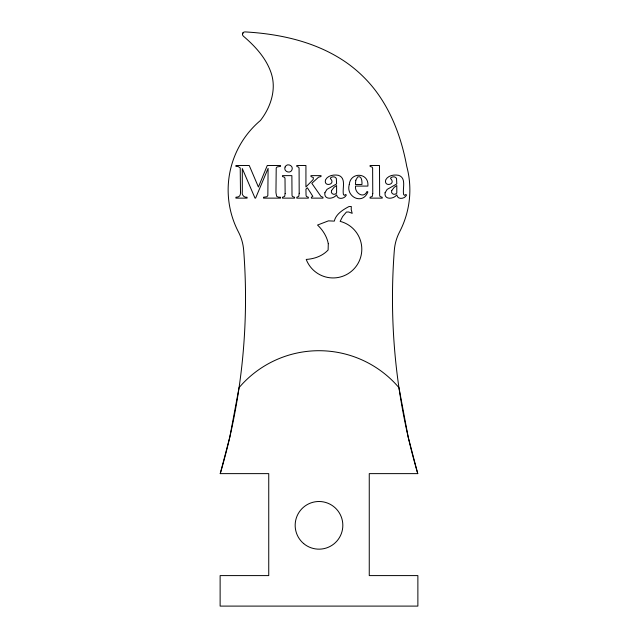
<?xml version="1.0" encoding="UTF-8"?>
<svg xmlns="http://www.w3.org/2000/svg" width="638" height="638" viewBox="0 0 638 638"><rect width="100%" height="100%" fill="white"/><g stroke="black" fill="none" stroke-linecap="round" stroke-linejoin="round"><path stroke-width="0.96" d="M220.246 473.627L229.776 437.221L239.059 387.641A104.983 104.983 0 0 1 398.941 387.641L408.224 437.221L417.754 473.627L369.258 473.627L369.258 575.596L417.874 575.596L417.874 606.1L220.126 606.1L220.126 575.596L268.742 575.596L268.742 473.627L220.246 473.627A621.101 621.101 0 0 0 243.668 250.256A47.675 47.675 0 0 0 238.421 231.913A90.859 90.859 0 0 1 260.44 120.478C270.759 107.192 276.717 89.304 271.094 72.812C266.03 57.954 255.041 46.127 243.317 36.111A2.385 2.385 0 0 1 244.968 31.9C280.489 33.894 316.775 41.964 346.378 62.564A132.393 132.393 0 0 1 375.128 90.07C391.58 111.634 401.198 137.593 406.31 164.046L406.717 166.255A90.859 90.859 0 0 1 399.579 231.913A47.675 47.675 0 0 0 394.332 250.256A621.101 621.101 0 0 0 417.754 473.627M242.464 34.38L243.166 32.586M240.486 191.687L240.438 194.135L239.697 195.898L238.277 196.895L235.916 197.246L235.916 198.131L247.081 198.131L247.081 197.246C243.804 197.708 241.507 194.678 242.312 191.567L242.312 168.591L255.017 198.131L255.599 198.131L268.104 168.368L267.84 195.579L266.883 196.735L263.51 197.246L263.51 198.131L280.545 198.131L280.545 197.246L278.256 197.126L276.621 196.265L275.951 192.548L276.214 168.033L277.179 166.901L280.545 166.398L280.545 165.505L267.266 165.505L258.414 187.014L249.243 165.505L235.916 165.505L235.916 166.398L238.181 166.518L240.223 167.953L240.486 191.687M328.291 243.684L328.115 250.016C322.389 256.093 314.39 258.908 306.224 259.419A28.726 28.726 0 0 0 354.521 268.327A28.726 28.726 0 0 0 340.134 221.37L342.606 216.545L346.426 212.047L348.739 211.991L352.192 213.347L351.211 209.599L351.299 206.497L348.962 206.56C343.005 209.703 335.851 214.145 334.296 221.115L328.45 220.86L317.533 225.054C322.796 230.007 326.919 236.523 328.291 243.684M299.19 193.25L298.783 196.352L296.766 197.27L296.766 198.131L308.385 198.131L308.385 197.27L306.407 196.464L306.049 195.34L305.929 189.207L307.372 187.787L312.835 196.352L311.368 197.27L311.368 198.131L322.988 198.131L322.988 197.27L320.914 196.352L311.822 183.313L318.514 177.212L321.034 176.527L321.034 175.633L310.953 175.633L310.953 176.527L313.425 177.643L313.154 179.581L305.929 186.966L305.929 165.505L296.766 165.505L296.766 166.398L298.72 167.22L299.078 168.32L299.19 193.25M285.138 193.466L284.66 196.4L282.451 197.27L282.451 198.131L294.596 198.131L294.596 197.27L292.427 196.512L292.013 195.419L291.877 175.633L282.451 175.633L282.451 176.527L284.588 177.284L285.003 178.377L285.138 193.466M372.767 193.466L372.281 196.4L370.072 197.27L370.072 198.131L382.218 198.131L382.218 197.27L380.057 196.512L379.642 195.419L379.498 165.505L370.072 165.505L370.072 166.398L372.209 167.156L372.624 168.241L372.767 193.466M349.257 184.589C345.636 196.847 362.655 205.316 367.879 191.974L367.065 191.448C363.524 199.223 354.377 192.74 355.541 186.081L367.879 186.081C369.258 172.459 350.421 171.463 349.257 184.589M355.773 180.291L355.422 184.47L361.961 184.47C362.113 181.878 361.961 175.338 357.743 176.838L355.773 180.291M324.878 192.764C323.657 200.093 333.57 199.287 336.601 194.813C337.191 199.989 344.64 199.08 346.346 195.053L345.629 194.478L344.353 195.364L343.435 194.582C342.104 188.441 346.601 177.962 338.363 175.306C333.81 174.461 327.892 175.354 325.539 179.836C323.322 187.532 336.465 184.557 330.348 178.496L330.508 177.962C332.031 176.343 335.181 176.327 336.33 178.441L336.601 183.911L326.959 189.39L324.878 192.764M385.073 192.764C383.853 200.093 393.766 199.287 396.796 194.813C397.386 199.989 404.835 199.08 406.542 195.053L405.824 194.478L404.548 195.364L403.631 194.582C402.307 188.441 406.797 177.962 398.559 175.306C394.005 174.461 388.087 175.354 385.735 179.836C383.518 187.532 396.661 184.557 390.544 178.496L390.703 177.962C392.226 176.343 395.385 176.327 396.525 178.441L396.796 183.911L387.154 189.39L385.073 192.764M331.569 190.491C330.117 193.777 334.591 195.818 336.601 193.059L336.601 185.522L334.065 187.293L331.569 190.491M391.764 190.491C390.312 193.777 394.786 195.818 396.796 193.059L396.796 185.522L394.26 187.293L391.764 190.491M285.074 167.036C283.168 171.399 290.226 174.302 291.965 169.891C293.887 165.529 286.797 162.586 285.074 167.036M303.68 543.592A23.837 23.837 0 0 0 342.47 529.468A23.837 23.837 0 0 0 310.85 502.935A23.837 23.837 0 0 0 303.68 543.592"/></g></svg>
